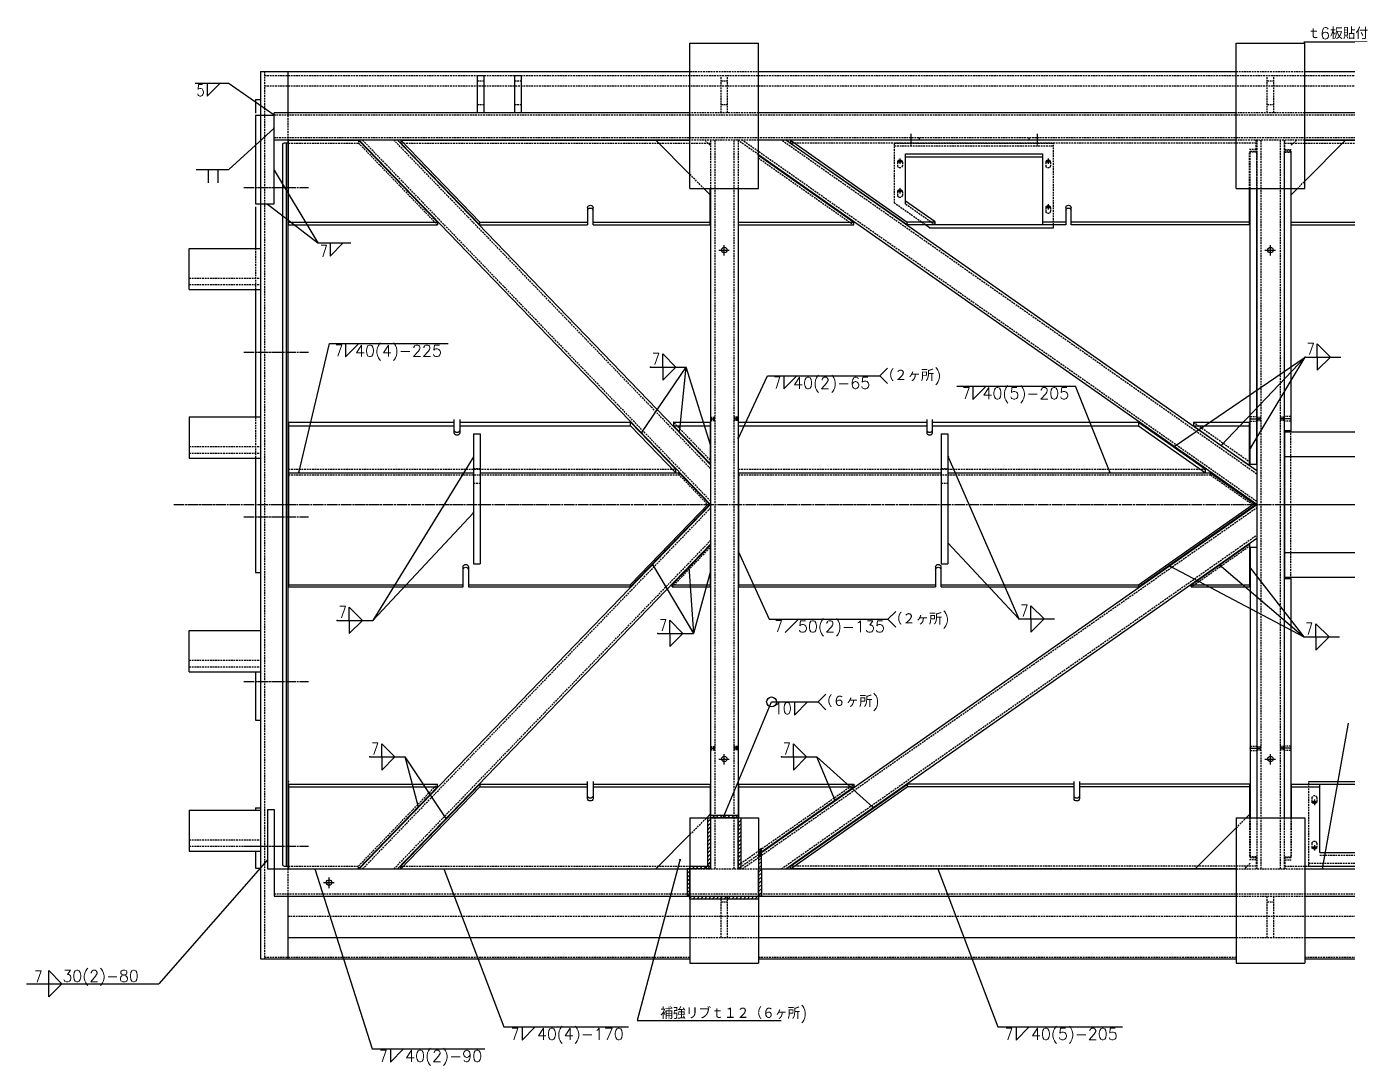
# Model space of a CAD drawing. Header units: inches. Extents: x -3285 to 2472, y -2323 to 2240.
# Drawn here: x -2668 to -261, y -2302 to -409 of the extents above; entities that cross this region are included whole.
import ezdxf
from ezdxf.enums import TextEntityAlignment as Align

# ---------------------------------------------------------------- set-up
doc = ezdxf.new("R2010")
doc.units = ezdxf.units.IN
doc.header["$MEASUREMENT"] = 0
for name, pattern in [('CENTERLINE', [25.4, 19.05, -1.5875, 3.175, -1.5875]), ('DASHED', [4.7625, 3.175, -1.5875]), ('SOLID', [0])]:
    doc.linetypes.add(name, pattern=pattern)
for name, color, linetype in [('0$C$L0$V_DRAWING', 7, 'SOLID'), ('0$C$L0$V_PV', 7, 'SOLID'), ('Layer11$C$L11$V_DRAWING', 52, 'SOLID'), ('Layer11$C$L11$V_PV', 52, 'SOLID'), ('Layer12$C$L12$V_PV', 52, 'SOLID'), ('Layer13$C$L13$V_PV', 52, 'SOLID'), ('Layer21$C$L21$V_DRAWING', 2, 'SOLID'), ('Layer21$C$L21$V_PV', 2, 'SOLID'), ('Layer8$C$L8$V_DRAWING', 40, 'SOLID'), ('Layer8$C$L8$V_PV', 40, 'SOLID')]:
    doc.layers.add(name, color=color, linetype=linetype)
doc.styles.add('CADRASTD', font='txt', dxfattribs={"bigfont": 'bigfont'})
doc.dimstyles.new('DIM2', dxfattribs={"dimtxt": 0.156, "dimasz": 2, "dimexe": 0, "dimexo": 0, "dimgap": 0.078, "dimtad": 3, "dimzin": 0, "dimdsep": 46, "dimtxsty": 'CADRASTD', "dimblk": 'CADRA_ARROW22_5OPEN', "dimblk1": 'CADRA_ARROW22_5OPEN', "dimblk2": 'CADRA_ARROW22_5OPEN', "dimcen": 0.09, "dimaunit": 1, "dimadec": 17154, "dimazin": 0, "dimtfac": 1, "dimtofl": 0, "dimtmove": 0, "dimatfit": 3, "dimldrblk": 'CADRA_ARROW22_5OPEN', "dimfxl": 1, "dimtolj": 1, "dimtzin": 0, "dimarcsym": 0})

# ---------------------------------------------------------------- blocks, each defined once
blk = doc.blocks.new('BLOCK14')
at = {"layer": '0$C$L0$V_DRAWING'}
for p in [(0, 0), (0, 0), (1, 0)]:
    blk.add_point(p, dxfattribs=at)
at = {"layer": 'Layer12$C$L12$V_PV', "color": 4, "linetype": 'DASHED'}
for p, q in [((0, 4), (12, 4)), ((12, 3), (19.6, 3)), ((12, 2.4), (19.6, 2.4)), ((0, -4), (12, -4)), ((12, -2.4), (19.6, -2.4)), ((12, -3), (19.6, -3))]:
    blk.add_line(p, q, dxfattribs=at)
at = {"layer": 'Layer13$C$L13$V_PV', "color": 4, "linetype": 'CENTERLINE'}
blk.add_line((0, 0), (19.6, 0), dxfattribs=at)
blk = doc.blocks.new('BLOCK13')
at = {"layer": '0$C$L0$V_DRAWING'}
for p in [(0, 0), (0, 0, 443.9), (1, 0, 443.9)]:
    blk.add_point(p, dxfattribs=at)
at = {"layer": 'Layer12$C$L12$V_PV', "color": 4, "linetype": 'DASHED'}
for p, q in [((-1045, 446.9), (-1037.4, 446.9)), ((-1045, 446.3), (-1037.4, 446.3)), ((-1045, 441.5), (-1037.4, 441.5)), ((-1045, 440.9), (-1037.4, 440.9)), ((-995, 446.9), (-1002.6, 446.9)), ((-995, 446.3), (-1002.6, 446.3)), ((-995, 441.5), (-1002.6, 441.5)), ((-995, 440.9), (-1002.6, 440.9)), ((485, 446.9), (477.4, 446.9)), ((485, 446.3), (477.4, 446.3)), ((485, 441.5), (477.4, 441.5)), ((485, 440.9), (477.4, 440.9)), ((-1045, -153.1), (-1037.4, -153.1)), ((-1045, -153.7), (-1037.4, -153.7)), ((-1045, -158.5), (-1037.4, -158.5)), ((-1045, -159.1), (-1037.4, -159.1)), ((-995, -153.1), (-1002.6, -153.1)), ((-995, -153.7), (-1002.6, -153.7)), ((-995, -158.5), (-1002.6, -158.5)), ((-995, -159.1), (-1002.6, -159.1)), ((485, -153.1), (477.4, -153.1)), ((485, -153.7), (477.4, -153.7)), ((485, -158.5), (477.4, -158.5)), ((485, -159.1), (477.4, -159.1))]:
    blk.add_line(p, q, dxfattribs=at)
at = {"layer": 'Layer13$C$L13$V_PV', "color": 4, "linetype": 'CENTERLINE'}
for p, q in [((-1045, 443.9), (-1037.4, 443.9)), ((-995, 443.9), (-1002.6, 443.9)), ((485, 443.9), (477.4, 443.9)), ((-1045, -156.1), (-1037.4, -156.1)), ((-995, -156.1), (-1002.6, -156.1)), ((485, -156.1), (477.4, -156.1))]:
    blk.add_line(p, q, dxfattribs=at)
at = {"layer": '0$C$L0$V_DRAWING'}
for p in [(-62, 443.9), (-62, -156.1)]:
    blk.add_blockref('BLOCK14', p, dxfattribs=at)
at = {"layer": '0$C$L0$V_DRAWING', "rotation": 180.0000000000004}
for p in [(12, 443.9), (12, -156.1)]:
    blk.add_blockref('BLOCK14', p, dxfattribs=at)
at = {"layer": '0$C$L0$V_DRAWING', "yscale": -1}
for p in [(423, 443.9), (423, -156.1)]:
    blk.add_blockref('BLOCK14', p, dxfattribs=at)
blk = doc.blocks.new('CADRA_ARROW22_5OPEN')
at = {"layer": 'Layer8$C$L8$V_DRAWING', "color": 6}
for q in [(-1, 0.2), (-1, -0.2), (-1, 0)]:
    blk.add_line((0, 0), q, dxfattribs=at)
blk = doc.blocks.new('BLOCK44')
at = {"layer": '0$C$L0$V_DRAWING'}
blk.add_point((0, 0), dxfattribs=at)
blk.add_point((0, 0), dxfattribs=at)
blk.add_point((0, 0), dxfattribs=at)
blk.add_point((0, 0), dxfattribs=at)
at = {"layer": 'Layer11$C$L11$V_DRAWING', "color": 52}
blk.add_line((0, 0), (10.81, 0), dxfattribs=at)
at = {"layer": 'Layer21$C$L21$V_DRAWING'}
for p, q in [((3.66, 0), (3.66, 4)), ((7.66, 0), (3.66, 4)), ((3.66, 0), (3.66, -4)), ((7.66, 0), (3.66, -4))]:
    blk.add_line(p, q, dxfattribs=at)
at = {"layer": 'Layer8$C$L8$V_DRAWING', "color": 40, "style": 'CADRASTD', "width": 0.857143}
blk.add_text('7', height=3.5, dxfattribs=at).set_placement((0.45, 0.76), (2.85, 0.76), align=Align.FIT)
blk = doc.blocks.new('BLOCK49')
at = {"layer": '0$C$L0$V_DRAWING', "color": 4}
for p, q in [((544.9, 26.6), (544.9, 0)), ((554.9, 0), (554.9, 26.6)), ((1431.1, 26.6), (1431.1, 0)), ((1441.1, 0), (1441.1, 26.6)), ((2026, 26.6), (2026, -5)), ((2036, -5), (2036, 26.6)), ((2535, 26.6), (2535, 0)), ((2545, 0), (2545, 26.6)), ((318, -359.1), (318, -390.6)), ((328, -390.6), (328, -359.1)), ((1178.8, -390.6), (1178.8, -359.1)), ((1188.8, -359.1), (1188.8, -390.6)), ((2699, -390.6), (2699, -359.1)), ((2709, -359.1), (2709, -390.6)), ((302, -639.3), (302, -659.2)), ((312, -659.2), (312, -639.3)), ((1163, -659.2), (1163, -639.3)), ((1173, -639.3), (1173, -659.2)), ((2699, -659.2), (2699, -639.3)), ((2709, -639.3), (2709, -659.2)), ((545, -1045.1), (545, -1018.5)), ((555, -1018.5), (555, -1045.1)), ((1416, -1045.1), (1416, -1018.5)), ((1426, -1018.5), (1426, -1045.1)), ((2025, -1045.1), (2025, -1018.5)), ((2035, -1018.5), (2035, -1045.1)), ((2535, -1045.1), (2535, -1018.5)), ((2545, -1018.5), (2545, -1045.1))]:
    blk.add_line(p, q, dxfattribs=at)
for points in [[(302, -639.3), (302.1, -638.6), (302.4, -638), (302.8, -637.4), (303.5, -636.9), (304.2, -636.5), (305.1, -636.2), (306, -636), (307, -635.9)], [(307, -635.9), (308, -636), (308.9, -636.2), (309.8, -636.5), (310.5, -636.9), (311.2, -637.4), (311.6, -638), (311.9, -638.6), (312, -639.3)], [(1163, -639.3), (1163.1, -638.6), (1163.4, -638), (1163.8, -637.4), (1164.5, -636.9), (1165.2, -636.5), (1166.1, -636.2), (1167, -636), (1168, -635.9)], [(1168, -635.9), (1169, -636), (1169.9, -636.2), (1170.8, -636.5), (1171.5, -636.9), (1172.2, -637.4), (1172.6, -638), (1172.9, -638.6), (1173, -639.3)], [(2699, -639.3), (2699.1, -638.6), (2699.4, -638), (2699.8, -637.4), (2700.5, -636.9), (2701.2, -636.5), (2702.1, -636.2), (2703, -636), (2704, -635.9)], [(2704, -635.9), (2705, -636), (2705.9, -636.2), (2706.8, -636.5), (2707.5, -636.9), (2708.2, -637.4), (2708.6, -638), (2708.9, -638.6), (2709, -639.3)]]:
    blk.add_lwpolyline(points, dxfattribs=at)
for centre, radius, start, end in [((549.5, 26.1), 4.63, 85.1503, 174.1449), ((550.3, 26.1), 4.63, 5.8523, 94.8525), ((1435.7, 26.1), 4.63, 85.1497, 174.1455), ((1436.5, 26.1), 4.63, 5.8545, 94.8503), ((2030.6, 26.1), 4.63, 85.1497, 174.1455), ((2031.4, 26.1), 4.63, 5.8545, 94.8503), ((2539.6, 26.1), 4.63, 85.1493, 174.1459), ((2540.4, 26.1), 4.63, 5.8541, 94.8508), ((322.8, -390.3), 4.78, 183.0695, 272.7741), ((323.2, -390.3), 4.78, 267.2273, 356.9277), ((1183.5, -390.3), 4.78, 183.0723, 272.7727), ((1184, -390.3), 4.78, 267.2273, 356.9277), ((2703.8, -390.3), 4.78, 183.0719, 272.7731), ((2704.2, -390.3), 4.78, 267.2268, 356.9282), ((549.6, -1044.6), 4.63, 185.8558, 274.848), ((550.4, -1044.6), 4.63, 265.1491, 354.147), ((1420.6, -1044.6), 4.63, 185.8555, 274.8483), ((1421.4, -1044.6), 4.63, 265.151, 354.1444), ((2029.6, -1044.6), 4.63, 185.8547, 274.8492), ((2030.4, -1044.6), 4.63, 265.1508, 354.1453), ((2539.6, -1044.6), 4.63, 185.8549, 274.849), ((2540.4, -1044.6), 4.63, 265.1508, 354.1451)]:
    blk.add_arc(centre, radius, start, end, dxfattribs=at)
at = {"layer": '0$C$L0$V_DRAWING'}
blk.add_point((0, 0), dxfattribs=at)
blk = doc.blocks.new('BLOCK48')
at = {"layer": 'Layer11$C$L11$V_DRAWING', "color": 6}
for centre, ratio in [((-1185, 625.3), 0.828328), ((-915, 625.3), 0.828328), ((-1185, 571.4), 0.828349), ((-915, 542.4), 0.828349), ((-430, -542.4), 0.828308), ((-430, -625.3), 0.828308)]:
    blk.add_ellipse(centre, major_axis=(3, 0), ratio=ratio, dxfattribs=at)
at = {"layer": 'Layer12$C$L12$V_PV', "color": 6, "linetype": 'DASHED'}
for p, q in [((-2299, 658.5), (-2171.4, 658.5)), ((-2171.4, 663.5), (-2171.4, 658.5)), ((-2171.4, 658.5), (-2027.5, 509.2)), ((-2094.3, 658.5), (-1531, 658.5)), ((-536, 658.5), (-1384.1, 658.5)), ((-1195, 548.9), (-1195, 658.5)), ((-1195, 658.5), (-905, 658.5)), ((-1195, 653.4), (-905, 653.4)), ((-905, 509.2), (-905, 658.5)), ((-536, 641.9), (-536, 663.5)), ((-484, 641.9), (-484, 663.5)), ((-484, 658.5), (-51, 658.5)), ((-1442.9, 631.2), (-1269.2, 509.2)), ((-536, 646.9), (-548, 646.9)), ((-548, 575.5), (-548, 641.9)), ((-536, 641.9), (-548, 641.9)), ((-547, 575.5), (-547, 643.5)), ((-547, 643.5), (-535, 643.5)), ((-535, 575.5), (-535, 643.5)), ((-473, 643.5), (-485, 643.5)), ((-485, 643.5), (-485, 575.5)), ((-484, 646.9), (-472, 646.9)), ((-484, 641.9), (-472, 641.9)), ((-473, 643.5), (-473, 575.5)), ((-472, 575.5), (-472, 641.9)), ((-1189.5, 623.7), (-1189.5, 616.8)), ((-1180.5, 623.7), (-1180.5, 616.8)), ((-919.5, 623.7), (-919.5, 616.8)), ((-910.5, 623.7), (-910.5, 616.8)), ((-1189.5, 569.8), (-1189.5, 562.9)), ((-1180.5, 569.8), (-1180.5, 562.9)), ((-1138.5, 509.2), (-1195, 548.9)), ((-1121.1, 509.2), (-1175, 547.1)), ((-919.5, 540.8), (-919.5, 533.9)), ((-910.5, 540.8), (-910.5, 533.9)), ((-1531, 81.2), (-1597.4, 150)), ((-650.5, 150.1), (-548, 78.1)), ((-473, -135), (-473, 132.5)), ((-2299, 64.5), (-1593.6, 64.5)), ((-2299, 53.9), (-1587.1, 53.9)), ((-1962, 65.9), (-1950, 65.9)), ((-1587.1, 53.9), (-1587.1, 57.8)), ((-1533.3, -1.9), (-1587.1, 53.9)), ((-1479, 64.5), (-628.6, 64.5)), ((-1479, 53.9), (-619.1, 53.9)), ((-1110, 65.9), (-1098, 65.9)), ((-619.1, 53.9), (-619.1, 57.8)), ((-619.1, 53.9), (-539.5, -1.9)), ((-1962, 38.9), (-1950, 38.9)), ((-1110, 38.9), (-1098, 38.9)), ((-1600.2, -150.1), (-1531, -78.4)), ((-654.5, -150.1), (-548, -75.3)), ((-440, -658.5), (-440, -504.2)), ((-2171.4, -658.5), (-2027.5, -509.2)), ((-1479, -656.5), (-1269.2, -509.2)), ((-434.5, -533.9), (-434.5, -540.8)), ((-425.5, -533.9), (-425.5, -540.8)), ((-548, -570.5), (-548, -641.9)), ((-547, -570.5), (-547, -643.5)), ((-535, -570.5), (-535, -643.5)), ((-485, -570.5), (-485, -643.5)), ((-473, -570.5), (-473, -643.5)), ((-472, -570.5), (-472, -641.9)), ((-434.5, -616.8), (-434.5, -623.7)), ((-425.5, -616.8), (-425.5, -623.7)), ((-536, -641.9), (-548, -641.9)), ((-536, -646.9), (-548, -646.9)), ((-535, -643.5), (-547, -643.5)), ((-536, -641.9), (-536, -663.5)), ((-473, -643.5), (-485, -643.5)), ((-484, -641.9), (-484, -663.5)), ((-484, -641.9), (-472, -641.9)), ((-484, -646.9), (-472, -646.9)), ((-420, -638.6), (-115, -638.6)), ((-2299, -658.5), (-2171.4, -658.5)), ((-2171.4, -663.5), (-2171.4, -658.5)), ((-2094.3, -658.5), (-1531, -658.5)), ((-536, -658.5), (-1384.1, -658.5)), ((-484, -658.5), (-51, -658.5)), ((-440, -653.4), (-95, -653.4)), ((-440, -658.5), (-95, -658.5))]:
    blk.add_line(p, q, dxfattribs=at)
for centre, start_param, end_param in [((-1185, 623.7), 0, 3.141593), ((-915, 623.7), 0, 3.141593), ((-1185, 616.8), 3.141593, 6.283185), ((-915, 616.8), 3.141593, 6.283185), ((-1185, 569.8), 0, 3.141593), ((-1185, 562.9), 3.141593, 6.283185), ((-915, 540.8), 0, 3.141593), ((-915, 533.9), 3.141593, 6.283185), ((-430, -533.9), 0, 3.141593), ((-430, -540.8), 3.141593, 6.283185), ((-430, -616.8), 0, 3.141593), ((-430, -623.7), 3.141593, 6.283185)]:
    blk.add_ellipse(centre, major_axis=(4.5, 0), ratio=0.706665, start_param=start_param, end_param=end_param, dxfattribs=at)
at = {"layer": 'Layer13$C$L13$V_PV', "color": 6, "linetype": 'CENTERLINE'}
for p, q in [((-1185, 630.3), (-1185, 620.3)), ((-915, 630.3), (-915, 620.3)), ((-1190, 625.3), (-1180, 625.3)), ((-920, 625.3), (-910, 625.3)), ((-1190, 571.4), (-1180, 571.4)), ((-1185, 576.4), (-1185, 566.4)), ((-920, 542.4), (-910, 542.4)), ((-915, 547.4), (-915, 537.4)), ((-484, 0), (-51, 0)), ((-435, -542.4), (-425, -542.4)), ((-430, -537.4), (-430, -547.4)), ((-435, -625.3), (-425, -625.3)), ((-430, -620.3), (-430, -630.3))]:
    blk.add_line(p, q, dxfattribs=at)
at = {"layer": 'Layer21$C$L21$V_DRAWING', "color": 4}
for p, q in [((-2310, 655.5), (-2310, -655.5)), ((-2300, 658.5), (-2307, 658.5)), ((-2303.2, 658.5), (-2303.2, -658.5)), ((-2300, 663.5), (-2300, 143.3)), ((-2300, 658.5), (-2300, -658.5)), ((-2299, 663.5), (-2171.4, 663.5)), ((-2299, 509.2), (-2299, 663.5)), ((-2171.4, 663.5), (-2027.5, 514.3)), ((-2094.3, 663.5), (-1950.4, 514.3)), ((-2094.3, 663.5), (-2094.3, 658.5)), ((-2094.3, 663.5), (-1567.5, 663.5)), ((-2094.3, 658.5), (-1950.3, 509.2)), ((-572.5, 663.5), (-1384.1, 663.5)), ((-1384.1, 663.5), (-1171.6, 514.3)), ((-1384.1, 663.5), (-1384.1, 658.5)), ((-1384.1, 658.5), (-1171.5, 509.2)), ((-447.5, 663.5), (-87.5, 663.5)), ((-1441.8, 635.5), (-1269.2, 514.3)), ((-1175, 547.1), (-1175, 638.6)), ((-1175, 638.6), (-925, 638.6)), ((-1175, 633.6), (-925, 633.6)), ((-925, 509.2), (-925, 638.6)), ((-1531, 509.2), (-1531, 575.5)), ((-1479, 509.2), (-1479, 575.5)), ((-548, 509.2), (-548, 575.5)), ((-547, 73.5), (-547, 575.5)), ((-535, 73.5), (-535, 575.5)), ((-485, 575.5), (-485, -570.5)), ((-473, 575.5), (-473, 132.5)), ((-472, 509.2), (-472, 575.5)), ((-1121.1, 514.7), (-1175, 552.5)), ((-2299, 514.3), (-2027.5, 514.3)), ((-2299, 509.2), (-2027.5, 509.2)), ((-2027.5, 514.3), (-2027.5, 509.2)), ((-1950.4, 514.3), (-1754, 514.3)), ((-1950.3, 509.2), (-1950.4, 514.3)), ((-1950.3, 509.2), (-1754, 509.2)), ((-1744, 514.3), (-1531, 514.3)), ((-1744, 509.2), (-1531, 509.2)), ((-1479, 514.3), (-1269.2, 514.3)), ((-1479, 509.2), (-1269.2, 509.2)), ((-1269.2, 509.2), (-1269.2, 514.3)), ((-1171.5, 509.2), (-1171.6, 514.3)), ((-1121.1, 514.3), (-1171.6, 514.3)), ((-1138.5, 509.2), (-1171.5, 509.2)), ((-1131.3, 504.2), (-1138.5, 509.2)), ((-1121.1, 509.2), (-1138.5, 509.2)), ((-1121.1, 509.6), (-1121.1, 514.7)), ((-925, 509.2), (-1121.1, 509.2)), ((-883, 514.3), (-925, 514.3)), ((-905, 509.2), (-925, 509.2)), ((-883, 509.2), (-905, 509.2)), ((-905, 504.2), (-905, 509.2)), ((-548, 514.3), (-873, 514.3)), ((-548, 509.2), (-873, 509.2)), ((-472, 514.3), (-274, 514.3)), ((-472, 509.2), (-274, 509.2)), ((-1131.3, 504.2), (-905, 504.2)), ((-2299, 150), (-1997, 150)), ((-2299, 150), (-2299, -150.1)), ((-1987, 150), (-1676.1, 150)), ((-1676.1, 143.3), (-1676.1, 150)), ((-1593.6, 64.5), (-1676.1, 150)), ((-1597.4, 150), (-1531, 150)), ((-1597.4, 150), (-1597.4, 143.3)), ((-1531, 150), (-1531, 74.5)), ((-1479, 150), (-1136, 150)), ((-1479, 57.8), (-1479, 150)), ((-1126, 150), (-750.4, 150)), ((-750.4, 150), (-628.6, 64.5)), ((-750.4, 150), (-750.4, 143.3)), ((-650.5, 150.1), (-650.5, 143.4)), ((-650.5, 150.1), (-548, 150.1)), ((-548, 71.4), (-548, 150.1)), ((-2299, 143.3), (-1997, 143.3)), ((-1987, 143.3), (-1676.1, 143.3)), ((-1962, 128.9), (-1950, 128.9)), ((-1962, 128.9), (-1962, -108.1)), ((-1950, 128.9), (-1950, -108.1)), ((-1593.6, 57.8), (-1676.1, 143.3)), ((-1597.4, 143.3), (-1531, 143.3)), ((-1531, 74.5), (-1597.4, 143.3)), ((-1479, 143.3), (-1136, 143.3)), ((-1126, 143.3), (-750.4, 143.3)), ((-1110, 128.9), (-1110, -108.1)), ((-1110, 128.9), (-1098, 128.9)), ((-1098, 128.9), (-1098, -108.1)), ((-750.4, 143.3), (-628.6, 57.8)), ((-650.5, 143.4), (-548, 143.4)), ((-650.5, 143.4), (-548, 71.4)), ((-485, 135), (-473, 135)), ((-484, -132.5), (-484, 132.5)), ((-484, 132.5), (-51, 132.5)), ((-547, 73.5), (-535, 73.5)), ((-484, 87.5), (-51, 87.5)), ((-2299, 57.8), (-1962, 57.8)), ((-1950, 57.8), (-1587.1, 57.8)), ((-1593.6, 57.8), (-1593.6, 64.5)), ((-1533.3, 1.9), (-1587.1, 57.8)), ((-1479, 57.8), (-1479, -150.1)), ((-1479, 57.8), (-1110, 57.8)), ((-1098, 57.8), (-619.1, 57.8)), ((-628.6, 57.8), (-628.6, 64.5)), ((-619.1, 57.8), (-539.5, 1.9)), ((-1676.2, -146.2), (-1533.3, 1.9)), ((-1533.3, -1.9), (-1533.3, 1.9)), ((-750.5, -146.2), (-539.5, 1.9)), ((-539.5, 1.9), (-539.5, -1.9)), ((-1676.2, -150.1), (-1533.3, -1.9)), ((-750.5, -150.1), (-539.5, -1.9)), ((-654.5, -146.2), (-548, -71.4)), ((-548, -71.4), (-548, -150.1)), ((-1600.2, -146.2), (-1531, -74.5)), ((-1531, -74.5), (-1531, -150.1)), ((-547, -78.5), (-547, -570.5)), ((-535, -78.5), (-547, -78.5)), ((-535, -78.5), (-535, -570.5)), ((-484, -87.5), (-51, -87.5)), ((-1962, -108.1), (-1950, -108.1)), ((-1110, -108.1), (-1098, -108.1)), ((-485, -135), (-473, -135)), ((-484, -132.5), (-51, -132.5)), ((-473, -135), (-473, -570.5)), ((-2299, -146.2), (-1981, -146.2)), ((-2299, -150.1), (-1981, -150.1)), ((-1971, -146.2), (-1676.2, -146.2)), ((-1971, -150.1), (-1676.2, -150.1)), ((-1676.2, -146.2), (-1676.2, -150.1)), ((-1600.2, -146.2), (-1531, -146.2)), ((-1600.2, -150.1), (-1600.2, -146.2)), ((-1600.2, -150.1), (-1531, -150.1)), ((-1479, -146.2), (-1120.2, -146.2)), ((-1479, -150.1), (-1120.2, -150.1)), ((-1110.2, -146.2), (-750.5, -146.2)), ((-1110.2, -150.1), (-750.5, -150.1)), ((-750.5, -146.2), (-750.5, -150.1)), ((-654.5, -146.2), (-547, -146.2)), ((-654.5, -150.1), (-654.5, -146.2)), ((-654.5, -150.1), (-547, -150.1)), ((-440, -504.2), (-283, -504.2)), ((-440, -504.2), (-273, -504.2)), ((-2299, -509.2), (-2027.5, -509.2)), ((-2299, -509.2), (-2299, -663.5)), ((-2299, -514.3), (-2027.5, -514.3)), ((-2171.4, -663.5), (-2027.5, -514.3)), ((-2094.3, -658.5), (-1950.3, -509.2)), ((-2094.3, -663.5), (-1950.4, -514.3)), ((-2027.5, -514.3), (-2027.5, -509.2)), ((-1950.3, -509.2), (-1950.4, -514.3)), ((-1950.4, -514.3), (-1754.1, -514.3)), ((-1950.3, -509.2), (-1754.1, -509.2)), ((-1744.1, -509.2), (-1531, -509.2)), ((-1744.1, -514.3), (-1531, -514.3)), ((-1531, -509.2), (-1531, -570.5)), ((-1479, -509.2), (-1269.2, -509.2)), ((-1479, -509.2), (-1479, -570.5)), ((-1479, -514.3), (-1269.2, -514.3)), ((-1442.6, -636.1), (-1269.2, -514.3)), ((-1384.1, -658.5), (-1171.5, -509.2)), ((-1384.1, -663.5), (-1171.6, -514.3)), ((-1269.2, -509.2), (-1269.2, -514.3)), ((-1171.5, -509.2), (-1171.6, -514.3)), ((-867.9, -514.3), (-1171.6, -514.3)), ((-867.9, -509.2), (-1171.5, -509.2)), ((-548, -509.2), (-857.9, -509.2)), ((-548, -514.3), (-857.9, -514.3)), ((-548, -509.2), (-548, -570.5)), ((-472, -509.2), (-440, -509.2)), ((-472, -509.2), (-472, -570.5)), ((-472, -514.3), (-420, -514.3)), ((-440, -509.2), (-283, -509.2)), ((-440, -509.2), (-420, -509.2)), ((-420, -633.6), (-420, -509.2)), ((-420, -633.6), (-115, -633.6)), ((-2307, -658.5), (-2300, -658.5)), ((-2299, -663.5), (-2171.4, -663.5)), ((-2094.3, -663.5), (-2094.3, -658.5)), ((-2094.3, -663.5), (-1567.5, -663.5)), ((-1384.1, -663.5), (-1384.1, -658.5)), ((-572.5, -663.5), (-1384.1, -663.5)), ((-447.5, -663.5), (-87.5, -663.5))]:
    blk.add_line(p, q, dxfattribs=at)
for centre, start, end in [((-2307, 655.5), 90, 180), ((-2307, -655.5), 180, 270)]:
    blk.add_arc(centre, 3, start, end, dxfattribs=at)
for centre, ratio in [((-1185, 625.3), 0.828842), ((-915, 625.3), 0.828822), ((-1185, 571.4), 0.828865), ((-915, 542.4), 0.828842), ((-430, -542.4), 0.828832), ((-430, -625.3), 0.828832)]:
    blk.add_ellipse(centre, major_axis=(2.6, 0), ratio=ratio, dxfattribs=at)
at = {"layer": '0$C$L0$V_DRAWING', "color": 4, "yscale": -1}
for p in [(-2299, -504.2), (-2299, -509.2)]:
    blk.add_blockref('BLOCK49', p, dxfattribs=at)

msp = doc.modelspace()

# ---------------------------------------------------------------- linework, layer by layer
at = {"layer": '0$C$L0$V_PV', "color": 4}
for p, q in [((-1027.76, -1129.976), (-1027.76, -1149.958)), ((-1017.76, -1149.958), (-1017.76, -1129.976))]:
    msp.add_line(p, q, dxfattribs=at)
at = {"layer": 'Layer11$C$L11$V_PV'}
for p, q in [((-341.054, -436.988), (-225.346, -436.988)), ((-2360.794, -512.211), (-2300.741, -512.211)), ((-2360.794, -512.211), (-2300.741, -512.211)), ((-1056.76, -611.978), (-1056.76, -616.478)), ((-1041.76, -611.978), (-1041.76, -616.478)), ((-841.76, -611.978), (-841.76, -616.478)), ((-2359.18, -669.758), (-2299.127, -669.758)), ((-2137.002, -803.483), (-2076.951, -803.483)), ((-2116.316, -986.838), (-1899.733, -986.838)), ((-1113.381, -1045.48), (-1099.239, -1031.338)), ((-1318.129, -1045.48), (-1113.381, -1045.48)), ((-1113.381, -1045.48), (-1099.239, -1059.622)), ((-973.394, -1064.399), (-756.811, -1064.399)), ((-1315.282, -1489.001), (-1098.698, -1489.001)), ((-1098.698, -1489.001), (-1084.556, -1474.859)), ((-1098.698, -1489.001), (-1084.556, -1503.143)), ((-1225.923, -1639.524), (-1211.781, -1625.382)), ((-1310.664, -1639.524), (-1225.923, -1639.524)), ((-1225.923, -1639.524), (-1211.781, -1653.666)), ((-1426.76, -1858.095), (-1421.76, -1853.095)), ((-1426.759, -1851.023), (-1426.211, -1850.476)), ((-1421.759, -1846.024), (-1421.211, -1845.476)), ((-1419.14, -1850.476), (-1414.141, -1845.476)), ((-1412.069, -1850.475), (-1407.07, -1845.476)), ((-1404.998, -1850.476), (-1399.998, -1845.476)), ((-1397.927, -1850.476), (-1392.927, -1845.476)), ((-1390.855, -1850.475), (-1385.857, -1845.476)), ((-1383.785, -1850.476), (-1378.785, -1845.476)), ((-1376.714, -1850.476), (-1371.76, -1845.522)), ((-1371.759, -1852.592), (-1369.642, -1850.475)), ((-1426.76, -1879.308), (-1421.76, -1874.309)), ((-1426.759, -1865.166), (-1421.76, -1860.166)), ((-1426.759, -1872.237), (-1421.759, -1867.237)), ((-1371.76, -1866.735), (-1366.76, -1861.735)), ((-1371.759, -1859.663), (-1366.759, -1854.663)), ((-1371.759, -1873.806), (-1366.76, -1868.806)), ((-1371.759, -1880.876), (-1366.759, -1875.877)), ((-1426.76, -1900.522), (-1421.76, -1895.522)), ((-1426.759, -1886.379), (-1421.76, -1881.379)), ((-1426.759, -1893.45), (-1421.759, -1888.45)), ((-1371.76, -1887.948), (-1366.76, -1882.948)), ((-1371.759, -1895.019), (-1366.76, -1890.019)), ((-1371.759, -1902.09), (-1366.759, -1897.09)), ((-1426.76, -1921.735), (-1421.76, -1916.735)), ((-1426.759, -1907.592), (-1421.76, -1902.593)), ((-1426.759, -1914.663), (-1421.759, -1909.663)), ((-1426.759, -1928.806), (-1421.76, -1923.806)), ((-1371.76, -1909.161), (-1366.76, -1904.161)), ((-1371.76, -1930.375), (-1366.76, -1925.375)), ((-1371.759, -1916.232), (-1366.76, -1911.232)), ((-1371.759, -1923.303), (-1366.759, -1918.303)), ((-1334.26, -1914.088), (-1329.26, -1909.088)), ((-1334.26, -1928.23), (-1329.259, -1923.229)), ((-1334.259, -1921.158), (-1329.259, -1916.159)), ((-1464.26, -1945.093), (-1462.643, -1943.476)), ((-1464.259, -1952.163), (-1459.259, -1947.163)), ((-1459.26, -1940.093), (-1457.643, -1938.476)), ((-1455.572, -1943.476), (-1450.572, -1938.476)), ((-1448.5, -1943.475), (-1443.501, -1938.477)), ((-1441.43, -1943.476), (-1436.43, -1938.476)), ((-1434.359, -1943.476), (-1429.359, -1938.476)), ((-1427.287, -1943.475), (-1421.76, -1937.948)), ((-1426.759, -1935.876), (-1421.759, -1930.877)), ((-1371.759, -1937.445), (-1366.76, -1932.445)), ((-1370.719, -1943.476), (-1366.759, -1939.516)), ((-1334.26, -1935.301), (-1329.26, -1930.301)), ((-1334.26, -1949.443), (-1329.259, -1944.442)), ((-1334.259, -1942.372), (-1329.259, -1937.372)), ((-1464.26, -1959.235), (-1459.259, -1954.234)), ((-1464.26, -1966.306), (-1459.26, -1961.306)), ((-1464.259, -1973.377), (-1459.259, -1968.377)), ((-1334.26, -1956.514), (-1329.26, -1951.514)), ((-1334.26, -1970.656), (-1329.259, -1965.656)), ((-1334.26, -1977.727), (-1329.26, -1972.727)), ((-1334.259, -1963.585), (-1329.259, -1958.585)), ((-1464.26, -1980.448), (-1459.259, -1975.447)), ((-1464.26, -1987.519), (-1459.26, -1982.519)), ((-1463.146, -1993.476), (-1459.259, -1989.59)), ((-1459.259, -1996.661), (-1456.075, -1993.477)), ((-1454.003, -1998.476), (-1449.004, -1993.477)), ((-1446.932, -1998.476), (-1441.933, -1993.476)), ((-1439.862, -1998.476), (-1434.862, -1993.477)), ((-1432.79, -1998.476), (-1427.791, -1993.477)), ((-1425.719, -1998.476), (-1420.719, -1993.476)), ((-1418.648, -1998.476), (-1413.649, -1993.477)), ((-1411.577, -1998.476), (-1406.578, -1993.477)), ((-1404.506, -1998.476), (-1399.506, -1993.476)), ((-1397.435, -1998.476), (-1392.435, -1993.477)), ((-1390.363, -1998.476), (-1385.365, -1993.477)), ((-1383.293, -1998.476), (-1378.293, -1993.476)), ((-1376.222, -1998.476), (-1371.222, -1993.477)), ((-1369.15, -1998.476), (-1364.151, -1993.477)), ((-1362.079, -1998.476), (-1357.08, -1993.476)), ((-1355.009, -1998.476), (-1350.009, -1993.477)), ((-1347.937, -1998.476), (-1342.938, -1993.477)), ((-1340.866, -1998.476), (-1335.866, -1993.476)), ((-1334.26, -1991.87), (-1329.259, -1986.869)), ((-1334.259, -1984.798), (-1329.259, -1979.798)), ((-2668.171, -2152.918), (-2427.143, -2152.918)), ((-1798.363, -2231.507), (-1571.02, -2231.507)), ((-1555.547, -2219.917), (-1293.17, -2219.917)), ((-898.364, -2231.507), (-671.021, -2231.507)), ((-2038.363, -2271.507), (-1833.025, -2271.507))]:
    msp.add_line(p, q, dxfattribs=at)
at = {"layer": 'Layer11$C$L11$V_PV', "flags": 128}
for points in [[(-1426.76, -1850.476), (-1421.76, -1850.476), (-1421.76, -1943.476), (-1459.26, -1943.476), (-1459.26, -1938.477), (-1426.76, -1938.477)], [(-1371.76, -1845.477), (-1371.76, -1850.476), (-1421.76, -1850.476), (-1421.76, -1845.477)], [(-1464.26, -1943.476), (-1464.26, -1993.477), (-1459.26, -1993.477), (-1459.26, -1943.476)]]:
    msp.add_lwpolyline(points, close=True, dxfattribs=at)
at = {"layer": 'Layer11$C$L11$V_PV'}
for points in [[(-1371.76, -1850.476), (-1366.76, -1850.476), (-1366.76, -1943.476), (-1371.76, -1943.476)], [(-1334.26, -1910.602), (-1334.26, -1938.477), (-1334.26, -1943.476), (-1329.26, -1943.476), (-1329.26, -1906.218)], [(-1329.26, -1943.476), (-1329.26, -1993.477), (-1334.26, -1993.477), (-1334.26, -1943.476)], [(-1334.26, -1993.477), (-1334.26, -1998.477), (-1459.26, -1998.477), (-1459.26, -1993.477)]]:
    msp.add_lwpolyline(points, close=True, dxfattribs=at)
at = {"layer": 'Layer12$C$L12$V_PV', "linetype": 'DASHED'}
for p, q in [((-2234.259, -491.478), (-2234.259, -2107.477)), ((-2234.259, -498.478), (-98.982, -498.478)), ((-1459.26, -491.478), (-1334.26, -491.478)), ((-1402.76, -566.478), (-1402.76, -498.478)), ((-1390.76, -566.478), (-1390.76, -498.478)), ((-464.26, -491.478), (-339.26, -491.478)), ((-407.76, -566.478), (-407.76, -498.478)), ((-395.76, -566.478), (-395.76, -498.478)), ((-2234.259, -517.478), (-100.435, -517.478)), ((-1846.76, -508.478), (-1834.76, -508.478)), ((-1778.759, -508.478), (-1766.759, -508.478)), ((-1402.76, -508.478), (-1390.76, -508.478)), ((-407.76, -508.478), (-395.76, -508.478)), ((-1846.76, -551.478), (-1834.76, -551.478)), ((-1778.759, -551.478), (-1766.759, -551.478)), ((-1402.76, -551.478), (-1390.76, -551.478)), ((-407.76, -551.478), (-395.76, -551.478)), ((948.242, -570.978), (-2216.757, -570.978)), ((-2191.757, -566.478), (-2191.757, -616.478)), ((-1334.26, -566.478), (-1459.26, -566.478)), ((-339.26, -566.478), (-464.26, -566.478)), ((948.242, -611.978), (-2216.757, -611.978)), ((-1421.758, -1273.495), (-2055.506, -616.476)), ((-1421.758, -1214.438), (-1998.541, -616.477)), ((-1334.26, -616.478), (-1459.26, -616.478)), ((-1431.76, -616.478), (-1421.76, -626.478)), ((-1421.76, -616.478), (-1421.76, -704.478)), ((-1414.16, -616.478), (-1414.16, -1943.476)), ((-1379.36, -616.478), (-1379.36, -1943.476)), ((-1371.76, -616.478), (-1371.76, -704.478)), ((-1334.26, -642.807), (-1371.76, -616.478)), ((-426.76, -1274.48), (-1363.929, -616.478)), ((-426.76, -1224.383), (-1292.578, -616.478)), ((-339.26, -616.478), (-464.26, -616.478)), ((-426.76, -616.478), (-426.76, -704.478)), ((-419.159, -616.478), (-419.159, -1943.476)), ((-384.36, -616.478), (-384.36, -1943.476)), ((-376.759, -616.478), (-376.759, -704.478)), ((-354.759, -616.478), (-364.759, -626.478)), ((-1433.76, -704.478), (-1459.26, -678.978)), ((-352.759, -704.478), (-339.26, -690.978)), ((-2250.758, -813.478), (-2250.758, -888.478)), ((-2371.758, -867.478), (-2241.759, -867.478)), ((-2371.758, -879.478), (-2241.759, -879.478)), ((-2250.756, -1120.478), (-2250.756, -1195.478)), ((-2191.757, -1136.678), (-2191.757, -1426.778)), ((-2371.758, -1174.478), (-2241.759, -1174.478)), ((-2371.758, -1186.478), (-2241.759, -1186.478)), ((-2055.507, -1943.478), (-1421.76, -1286.46)), ((-1363.926, -1943.476), (-426.759, -1285.476)), ((-1998.542, -1943.478), (-1421.76, -1345.517)), ((-1292.575, -1943.476), (-426.759, -1335.573)), ((-2371.758, -1563.478), (-2241.759, -1563.478)), ((-2371.758, -1575.478), (-2241.759, -1575.478)), ((-1459.26, -1880.977), (-1428.76, -1850.477)), ((-1421.76, -1850.477), (-1421.76, -1943.478)), ((-1371.76, -1850.477), (-1371.76, -1943.478)), ((-464.259, -1868.978), (-445.758, -1850.477)), ((-426.76, -1850.477), (-426.76, -1943.478)), ((-376.759, -1850.477), (-376.759, -1943.478)), ((-2371.758, -1890.477), (-2241.759, -1890.477)), ((-2371.758, -1902.477), (-2241.759, -1902.477)), ((-1371.757, -1943.475), (-1334.257, -1917.146)), ((-2191.757, -1943.476), (-2191.757, -1993.477)), ((-1459.26, -1943.478), (-1334.26, -1943.478)), ((-1421.759, -1933.477), (-1431.76, -1943.477)), ((-464.26, -1943.478), (-339.26, -1943.478)), ((-438.758, -1933.477), (-448.758, -1943.477)), ((-2216.759, -1988.977), (938.241, -1988.977)), ((-1459.26, -1993.477), (-1334.26, -1993.477)), ((-1402.76, -2068.477), (-1402.76, -1993.477)), ((-1390.76, -2068.477), (-1390.76, -1993.477)), ((-464.26, -1993.477), (-339.26, -1993.477)), ((-407.76, -2068.477), (-407.76, -1993.477)), ((-395.76, -2068.477), (-395.76, -1993.477)), ((-1402.76, -2003.476), (-1390.76, -2003.476)), ((-407.76, -2003.476), (-395.76, -2003.476)), ((-2191.757, -2029.479), (908.241, -2029.479)), ((-1459.26, -2068.477), (-1334.26, -2068.477)), ((-464.26, -2068.477), (-339.259, -2068.477)), ((-2234.259, -2104.278), (-1459.26, -2104.278)), ((-1334.26, -2104.278), (-464.26, -2104.278)), ((-339.26, -2104.278), (20.741, -2104.278))]:
    msp.add_line(p, q, dxfattribs=at)
at = {"layer": 'Layer13$C$L13$V_PV', "linetype": 'CENTERLINE'}
for p, q in [((-1056.76, -604.905), (-1056.76, -625.861)), ((-826.76, -604.905), (-826.76, -625.861)), ((-2272.336, -702.478), (-2154.543, -702.478)), ((-1406.759, -816.478), (-1386.759, -816.478)), ((-1396.759, -826.478), (-1396.759, -806.478)), ((-411.759, -816.478), (-391.759, -816.478)), ((-401.759, -826.478), (-401.759, -806.478)), ((-2272.336, -1002.478), (-2154.543, -1002.478)), ((-2399.831, -1279.978), (1011.83, -1279.978)), ((-2272.336, -1302.478), (-2154.543, -1302.478)), ((-2272.336, -1602.478), (-2154.543, -1602.478)), ((-1406.759, -1743.476), (-1386.759, -1743.476)), ((-1396.759, -1753.478), (-1396.759, -1733.477)), ((-411.759, -1743.476), (-391.759, -1743.476)), ((-401.759, -1753.477), (-401.759, -1733.477)), ((-2272.336, -1902.477), (-2154.543, -1902.477)), ((-2126.757, -1968.478), (-2106.759, -1968.478)), ((-2116.758, -1978.476), (-2116.758, -1958.476))]:
    msp.add_line(p, q, dxfattribs=at)
at = {"layer": 'Layer21$C$L21$V_PV'}
for p, q in [((-1459.26, -704.478), (-1459.26, -439.478)), ((-1459.26, -439.478), (-1334.26, -439.478)), ((-1334.26, -704.478), (-1334.26, -439.478)), ((-464.26, -704.478), (-464.26, -439.478)), ((-464.26, -439.478), (-339.26, -439.478)), ((-339.26, -704.478), (-339.26, -439.478)), ((-2241.759, -491.478), (-1459.26, -491.478)), ((-2241.759, -491.478), (-2241.759, -2107.477)), ((-2191.757, -491.478), (-2191.757, -566.478)), ((-1846.76, -498.478), (-1834.76, -498.478)), ((-1846.758, -498.478), (-1846.758, -566.478)), ((-1834.758, -498.478), (-1834.758, -566.478)), ((-1778.759, -498.478), (-1766.759, -498.478)), ((-1778.759, -498.478), (-1778.759, -566.478)), ((-1766.757, -498.478), (-1766.757, -566.438)), ((-1334.26, -491.478), (-464.26, -491.478)), ((-339.26, -491.478), (-100.435, -491.478)), ((-2314.668, -512.06), (-2338.836, -536.227)), ((-2314.667, -512.059), (-2338.835, -536.226)), ((-2338.835, -512.211), (-2338.835, -536.227)), ((-2338.835, -512.211), (-2338.835, -536.227)), ((-2250.758, -542.478), (-2250.758, -567.009)), ((-2250.758, -542.478), (-2241.759, -542.478)), ((-2250.758, -570.478), (-2250.758, -732.478)), ((-2250.758, -570.478), (-2216.759, -570.478)), ((-2216.759, -732.478), (-2216.759, -566.478)), ((-1459.26, -566.478), (-2216.756, -566.478)), ((-464.26, -566.478), (-1334.26, -566.478)), ((-200.26, -566.478), (-339.259, -566.478)), ((-1459.26, -616.478), (-2216.756, -616.478)), ((-2191.757, -616.478), (-2191.757, -1136.678)), ((-1421.758, -1279.976), (-2061.758, -616.476)), ((-1421.758, -1207.956), (-1992.289, -616.477)), ((-1459.26, -678.978), (-1521.76, -616.478)), ((-464.26, -616.478), (-1334.26, -616.478)), ((-426.76, -1218.884), (-1284.746, -616.478)), ((-339.26, -690.978), (-264.759, -616.478)), ((20.741, -616.478), (-339.26, -616.478)), ((-426.76, -1279.978), (-1334.26, -642.807)), ((-2337.22, -669.758), (-2337.22, -693.775)), ((-2319.22, -669.758), (-2319.22, -693.775)), ((-1459.26, -704.478), (-1334.26, -704.478)), ((-1421.76, -716.478), (-1433.76, -704.478)), ((-1421.76, -704.478), (-1421.76, -1850.476)), ((-1371.76, -704.478), (-1371.76, -1850.476)), ((-464.26, -704.478), (-339.26, -704.478)), ((-426.759, -704.478), (-426.759, -1850.476)), ((-376.759, -704.478), (-376.759, -1850.476)), ((-364.759, -716.478), (-352.759, -704.478)), ((-2250.758, -732.478), (-2216.759, -732.478)), ((-2250.758, -737.68), (-2250.758, -813.478)), ((-2371.758, -888.478), (-2371.758, -813.478)), ((-2371.758, -813.478), (-2241.759, -813.478)), ((-2090.876, -803.331), (-2115.043, -827.498)), ((-2115.042, -803.483), (-2115.042, -827.499)), ((-2371.758, -888.478), (-2241.759, -888.478)), ((-2250.756, -888.478), (-2250.756, -1120.478)), ((-2062.683, -986.838), (-2086.699, -1010.854)), ((-2086.698, -986.838), (-2086.698, -1010.855)), ((-1264.494, -1045.479), (-1288.511, -1069.496)), ((-1288.511, -1045.48), (-1288.511, -1069.496)), ((-919.76, -1064.399), (-943.777, -1088.415)), ((-943.776, -1064.399), (-943.776, -1088.415)), ((-2371.758, -1120.478), (-2371.758, -1195.478)), ((-2371.758, -1120.478), (-2241.759, -1120.478)), ((-2371.758, -1195.478), (-2241.759, -1195.478)), ((-2250.756, -1195.478), (-2250.756, -1403.478)), ((-2061.759, -1943.477), (-1421.759, -1279.978)), ((-1334.257, -1917.146), (-426.759, -1279.978)), ((-1284.743, -1943.475), (-426.76, -1341.071)), ((-1992.29, -1943.478), (-1421.76, -1351.999)), ((-2250.758, -1403.478), (-2241.759, -1403.478)), ((-2191.757, -1426.778), (-2191.757, -1943.476)), ((-1261.647, -1489), (-1285.664, -1513.017)), ((-2371.758, -1509.478), (-2241.759, -1509.478)), ((-2371.757, -1584.476), (-2371.757, -1509.478)), ((-2371.758, -1584.478), (-2241.759, -1584.478)), ((-2250.758, -1584.478), (-2250.758, -1672.478)), ((-1245.101, -1639.524), (-1269.118, -1663.541)), ((-1269.118, -1639.524), (-1269.118, -1663.54)), ((-2250.758, -1672.477), (-2241.759, -1672.477)), ((-2371.758, -1836.477), (-2241.759, -1836.477)), ((-2371.758, -1836.477), (-2371.758, -1911.477)), ((-2250.758, -1832.477), (-2241.759, -1832.477)), ((-2250.758, -1832.477), (-2250.758, -1836.477)), ((-2228.759, -1835.477), (-2216.759, -1835.477)), ((-2228.757, -1835.476), (-2228.757, -1943.478)), ((-2216.757, -1835.476), (-2216.757, -1993.476)), ((-1459.26, -1850.477), (-1334.26, -1850.477)), ((-1459.26, -1850.477), (-1459.26, -2115.478)), ((-1428.76, -1850.477), (-1421.76, -1843.477)), ((-1334.26, -1850.477), (-1334.26, -2115.478)), ((-464.26, -1850.477), (-339.26, -1850.477)), ((-464.26, -1850.477), (-464.26, -2115.478)), ((-445.758, -1850.477), (-438.758, -1843.477)), ((-339.26, -1850.477), (-339.26, -2115.478)), ((-538.758, -1943.477), (-464.259, -1868.978)), ((-1521.759, -1943.477), (-1459.26, -1880.977)), ((-2371.758, -1911.477), (-2241.759, -1911.477)), ((-2250.758, -1911.477), (-2250.758, -1942.477)), ((-2250.758, -1942.476), (-2241.759, -1942.476)), ((-2228.759, -1943.478), (-2216.759, -1943.478)), ((-2216.759, -1943.476), (-1459.26, -1943.476)), ((-1334.26, -1943.478), (-464.26, -1943.478)), ((-339.26, -1943.478), (20.741, -1943.478)), ((-2216.757, -1993.477), (-1459.26, -1993.477)), ((-2191.757, -1993.477), (-2191.757, -2107.477)), ((-1334.26, -1993.477), (-464.26, -1993.477)), ((-339.26, -1993.477), (-191.76, -1993.477)), ((-2191.757, -2068.477), (-1459.26, -2068.477)), ((-1334.26, -2068.477), (-464.26, -2068.477)), ((-339.26, -2068.477), (20.741, -2068.477)), ((-2241.759, -2107.477), (-1459.26, -2107.477)), ((-1459.26, -2115.478), (-1334.26, -2115.478)), ((-1334.26, -2107.477), (-464.26, -2107.477)), ((-464.26, -2115.478), (-339.26, -2115.478)), ((-339.26, -2107.477), (20.741, -2107.477)), ((-2603.456, -2153.067), (-2627.623, -2128.9)), ((-2627.621, -2176.934), (-2627.621, -2128.902)), ((-2603.456, -2152.767), (-2627.623, -2176.935)), ((-1741.113, -2231.507), (-1765.131, -2255.524)), ((-1765.13, -2231.507), (-1765.13, -2255.524)), ((-865.13, -2231.507), (-865.13, -2255.524)), ((-841.114, -2231.508), (-865.13, -2255.524)), ((-1981.113, -2271.507), (-2005.13, -2295.524)), ((-2005.13, -2271.507), (-2005.13, -2295.523))]:
    msp.add_line(p, q, dxfattribs=at)
for centre, radius in [((-1396.759, -816.478), 5), ((-401.759, -816.478), 5), ((-1310.664, -1639.524), 9), ((-1396.759, -1743.478), 5), ((-401.759, -1743.478), 5), ((-2116.76, -1968.478), 5)]:
    msp.add_circle(centre, radius, dxfattribs=at)

# ---------------------------------------------------------------- block references
at = {"layer": '0$C$L0$V_PV'}
for name, p, xscale, yscale, zscale in [('BLOCK48', (108.241, -1279.978), 1.000000357627954, 1.000000357627954, 1.000000357627954), ('BLOCK44', (-338.351, -1011.387), 6.000001430511816, 6.000001430511816, 6.000001430511816), ('BLOCK44', (-1530.955, -1029.684), 6.000001430511816, 6.000001430511816, 6.000001430511816), ('BLOCK44', (-2101.993, -1490.917), 6.000001430511816, 6.000001430511816, 6.000001430511816), ('BLOCK44', (-860.078, -1488.274), 6.000001430511816, 6.000001430511816, 6.000001430511816), ('BLOCK44', (-1517.974, -1514.717), 6.000001430511816, 6.000001430511816, 6.000001430511816), ('BLOCK44', (-341.033, -1521.164), 6.000001430511816, 6.000001430511816, 6.000001430511816), ('BLOCK44', (-2042.784, -1739.65), 6.000001430511816, 6.000001430511816, 6.000001430511816), ('BLOCK44', (-1292.785, -1739.65), 6.000001430511816, 6.000001430511816, 6.000001430511816)]:
    msp.add_blockref(name, p, dxfattribs=dict(at, xscale=xscale, yscale=yscale, zscale=zscale))
at = {"layer": '0$C$L0$V_PV', "yscale": -1}
msp.add_blockref('BLOCK13', (-376.759, -1279.978), dxfattribs=at)

# ---------------------------------------------------------------- texts
at = {"layer": 'Layer8$C$L8$V_PV', "style": 'CADRASTD'}
for s, height, width, p, p2 in [('ｔ6板貼付', 21, 0.857145, (-334.233, -432.333), (-223.857, -432.333)), ('5', 21, 0.857143, (-2358.093, -536.062), (-2343.693, -536.062)), ('7', 21, 0.857143, (-2133.455, -828.694), (-2119.055, -828.694)), ('40(4)-225', 21, 0.857143, (-2069.55, -1010.51), (-1911.15, -1010.51)), ('7', 21, 0.857143, (-2105.803, -1009.958), (-2091.403, -1009.958)), ('（２ヶ所)', 21, 0.857143, (-1111.546, -1055.085), (-1001.17, -1055.085)), ('7', 21, 0.857143, (-1307.615, -1068.599), (-1293.215, -1068.599)), ('40(2)-65', 21, 0.857143, (-1271.361, -1069.152), (-1130.961, -1069.152)), ('7', 21, 0.857143, (-962.88, -1087.518), (-948.48, -1087.518)), ('40(5)-205', 21, 0.857143, (-926.626, -1088.07), (-768.226, -1088.07)), ('7', 21, 0.857143, (-1304.767, -1512.121), (-1290.367, -1512.121)), ('50(2)-135', 21, 0.857143, (-1262.513, -1512.673), (-1104.113, -1512.673)), ('（２ヶ所)', 21, 0.857143, (-1096.863, -1498.607), (-986.488, -1498.607)), ('（６ヶ所)', 21, 0.857143, (-1224.091, -1648.689), (-1113.716, -1648.689)), ('10', 21, 0.857143, (-1306.251, -1661.756), (-1273.851, -1661.756)), ('7', 21, 0.857143, (-2653.782, -2150.186), (-2639.382, -2150.186)), ('30(2)-80', 21, 0.857143, (-2602.633, -2149.247), (-2463.446, -2149.247)), ('補強リブｔ１２（６ヶ所)', 21.00001, 0.857143, (-1513.319, -2216.917), (-1245.839, -2216.917)), ('7', 21, 0.857143, (-1785.291, -2254.843), (-1770.891, -2254.843)), ('40(4)-170', 21, 0.857143, (-1738.275, -2254.843), (-1579.875, -2254.843)), ('7', 21, 0.857143, (-885.29, -2254.843), (-870.89, -2254.843)), ('40(5)-205', 21, 0.857143, (-838.274, -2254.843), (-679.875, -2254.843)), ('7', 21, 0.857143, (-2025.291, -2294.844), (-2010.891, -2294.844)), ('40(2)-90', 21, 0.857143, (-1978.275, -2294.844), (-1837.875, -2294.844))]:
    msp.add_text(s, height=height, dxfattribs=dict(at, width=width)).set_placement(p, p2, align=Align.FIT)

# ---------------------------------------------------------------- leaders
for points in [[(-2216.76, -570.478), (-2300.744, -512.211)], [(-2216.759, -570.478), (-2300.742, -512.211)], [(-2216.757, -594.27), (-2299.127, -669.757)], [(-2216.757, -671.152), (-2137.001, -803.482)], [(-2229.783, -732.478), (-2137.002, -803.482)], [(-2171.838, -1222.175), (-2116.317, -986.839)], [(-1547.539, -1149.576), (-1466.092, -1029.683)], [(-1478.398, -1149.237), (-1466.093, -1029.683)], [(-1421.759, -1171.198), (-1466.093, -1029.683)], [(-577.23, -1174.33), (-338.351, -1011.387)], [(-491.939, -1173.121), (-338.351, -1011.387)], [(-438.759, -1178.527), (-338.351, -1011.387)], [(-1371.759, -1160.157), (-1318.129, -1045.48)], [(-693.695, -1222.175), (-756.811, -1064.399)], [(-1853.759, -1193.155), (-2037.131, -1490.916)], [(-989.76, -1191.891), (-860.078, -1488.274)], [(-1853.757, -1295.309), (-2037.13, -1490.916)], [(-1371.76, -1365.138), (-1315.281, -1489.001)], [(-989.76, -1349.67), (-860.077, -1488.273)], [(-1527.388, -1389.485), (-1453.112, -1514.716)], [(-1461.527, -1393.226), (-1453.112, -1514.716)], [(-585.949, -1391.747), (-341.033, -1521.164)], [(-495.332, -1389.217), (-341.033, -1521.164)], [(-438.759, -1395.369), (-341.033, -1521.164)], [(-1421.76, -1401.193), (-1453.112, -1514.716)], [(-1398.686, -1850.476), (-1310.664, -1639.523)], [(-306.713, -1943.478), (-259.858, -1678.243)], [(-1953.692, -1831.442), (-1977.923, -1739.651)], [(-1903.695, -1851.63), (-1977.922, -1739.651)], [(-1194.849, -1819.265), (-1227.923, -1739.651)], [(-1125.469, -1831.645), (-1227.923, -1739.651)], [(-2228.756, -1926.976), (-2427.143, -2152.917)], [(-2142.92, -1943.475), (-2038.363, -2271.506)], [(-1907.75, -1943.475), (-1798.363, -2231.507)], [(-1477.192, -1926.084), (-1555.547, -2219.916)], [(-1007.75, -1943.475), (-898.364, -2231.507)]]:
    msp.add_leader(points, dimstyle='DIM2')

doc.saveas('drawing.dxf')
